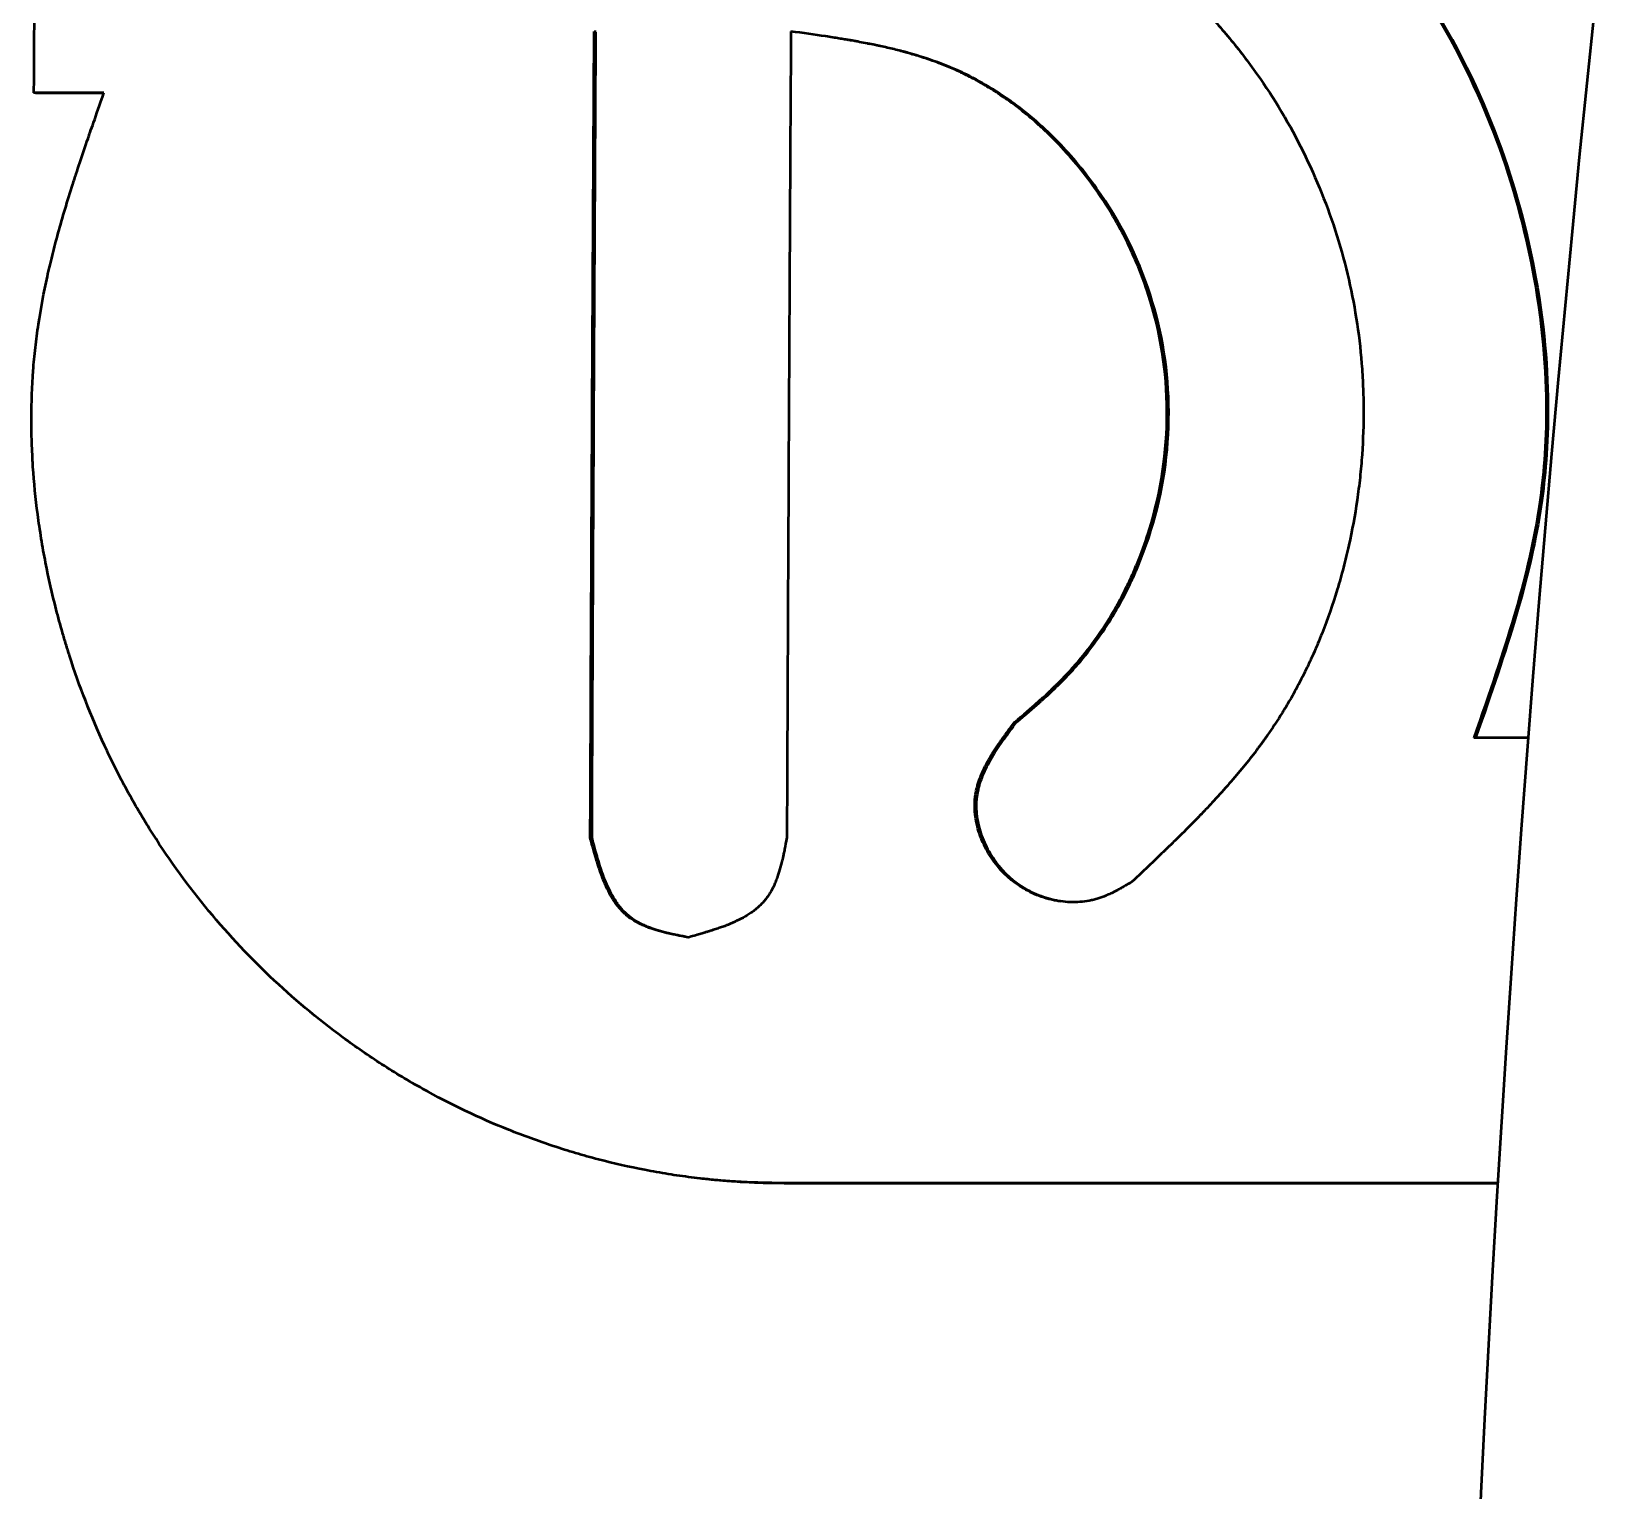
# Model space of a CAD drawing. Header units: millimetres. Extents: x 1510 to 10524, y 7125 to 13164.
# Drawn here: x 7915.718 to 7917.252, y 12630.881 to 12632.306 of the extents above; entities that cross this region are included whole.
import ezdxf

# ---------------------------------------------------------------- set-up
doc = ezdxf.new("R2010")
doc.units = ezdxf.units.MM
doc.header["$LTSCALE"] = 4
doc.layers.add('Visible (ISO)', color=7, linetype='Continuous', lineweight=50)

msp = doc.modelspace()

# ---------------------------------------------------------------- linework, layer by layer
at = {"layer": 'Visible (ISO)'}
for p, q in [((7916.2699, 12632.3054), (7916.2682, 12632.3057)), ((7916.5355, 12632.2938), (7916.5373, 12632.2935)), ((7915.7228, 12632.2454), (7915.721, 12632.2457)), ((7916.6805, 12631.6308), (7916.6788, 12631.631)), ((7916.2661, 12631.5182), (7916.2644, 12631.5184)), ((7916.3737, 12631.1853), (7916.372, 12631.1855))]:
    msp.add_line(p, q, dxfattribs=at)
msp.add_arc((7942.8048, 12629.6437), 25.7, 159.16048, 200.83952, dxfattribs=at)
for centre, major_axis, ratio, start_param, end_param in [((7913.2716, 12591.0388), (-28.8939, -30.9615), 0.941094, 3.861395, 3.863063), ((7913.2702, 12590.997), (-28.7885, -31.1048), 0.941038, 3.857288, 3.858912), ((7914.9274, 12587.8646), (29.2376, 33.8202), 0.949306, 0.686765, 0.687991)]:
    msp.add_ellipse(centre, major_axis=major_axis, ratio=ratio, start_param=start_param, end_param=end_param, dxfattribs=at)
for points, knots in [([(7915.721, 12632.2457), (7915.7214, 12632.3182), (7915.7218, 12632.3907), (7915.7227, 12632.5356), (7915.7231, 12632.6081), (7915.7236, 12632.6805)], [-0.43506, -0.43506, -0.43506, -0.43506, -0.21753, -0.21753, 0, 0, 0, 0]), ([(7916.4627, 12632.6805), (7916.5034, 12632.6799), (7916.5844, 12632.6784), (7916.7708, 12632.618), (7916.8383, 12632.5791), (7916.9661, 12632.4871), (7917.0324, 12632.4162), (7917.1441, 12632.237), (7917.1725, 12632.1407), (7917.2057, 12631.9585), (7917.1971, 12631.8788), (7917.18, 12631.7697), (7917.1589, 12631.7054), (7917.1274, 12631.6159)], [-0.8223723, -0.8223723, -0.8223723, -0.8223723, -0.7441439, -0.7441439, -0.6790493, -0.6790493, -0.57817, -0.57817, -0.4576185, -0.4576185, -0.2848282, -0.2848282, 0, 0, 0, 0]), ([(7916.6241, 12632.6625), (7916.6442, 12632.658), (7916.6655, 12632.6523), (7916.7725, 12632.6176), (7916.84, 12632.5787), (7916.9678, 12632.4868), (7917.0341, 12632.4158), (7917.1458, 12632.2367), (7917.1742, 12632.1404), (7917.2074, 12631.9582), (7917.1988, 12631.8785), (7917.1817, 12631.7695), (7917.1606, 12631.7053), (7917.1292, 12631.6159)], [-0.7612286, -0.7612286, -0.7612286, -0.7612286, -0.7440631, -0.7440631, -0.6789711, -0.6789711, -0.578099, -0.578099, -0.4575603, -0.4575603, -0.2847918, -0.2847918, -0.0002814, -0.0002814, -0.0002814, -0.0002814]), ([(7916.4616, 12632.5006), (7916.47, 12632.5), (7916.4794, 12632.4992), (7916.4872, 12632.4986), (7916.4909, 12632.4983), (7916.4942, 12632.4981), (7916.4972, 12632.4978), (7916.4987, 12632.4977), (7916.5001, 12632.4976), (7916.5014, 12632.4975), (7916.5021, 12632.4974), (7916.5027, 12632.4973), (7916.5033, 12632.4973), (7916.5038, 12632.4972), (7916.5043, 12632.4972), (7916.5047, 12632.4972), (7916.5061, 12632.497), (7916.509, 12632.4968), (7916.511, 12632.4966), (7916.5116, 12632.4965), (7916.5121, 12632.4965), (7916.5126, 12632.4964), (7916.5182, 12632.4959), (7916.5233, 12632.4954), (7916.5281, 12632.4948), (7916.5296, 12632.4947), (7916.5311, 12632.4945), (7916.5325, 12632.4944), (7916.5346, 12632.4941), (7916.5367, 12632.4939), (7916.5386, 12632.4936), (7916.5394, 12632.4935), (7916.5402, 12632.4934), (7916.541, 12632.4933), (7916.5419, 12632.4932), (7916.5428, 12632.4931), (7916.5437, 12632.493), (7916.5441, 12632.4929), (7916.5445, 12632.4929), (7916.5449, 12632.4928), (7916.5453, 12632.4928), (7916.5457, 12632.4927), (7916.5461, 12632.4927), (7916.5465, 12632.4926), (7916.5469, 12632.4926), (7916.5473, 12632.4925), (7916.5477, 12632.4925), (7916.5479, 12632.4924), (7916.5485, 12632.4923), (7916.556, 12632.4913), (7916.5634, 12632.4902), (7916.5707, 12632.4889), (7916.5742, 12632.4883), (7916.5778, 12632.4877), (7916.5812, 12632.487), (7916.5829, 12632.4867), (7916.5846, 12632.4863), (7916.5863, 12632.486), (7916.588, 12632.4857), (7916.5896, 12632.4853), (7916.5914, 12632.485), (7916.5919, 12632.4848), (7916.5924, 12632.4847), (7916.5928, 12632.4846), (7916.5995, 12632.4832), (7916.606, 12632.4816), (7916.6124, 12632.4799), (7916.6128, 12632.4798), (7916.6132, 12632.4797), (7916.6136, 12632.4796), (7916.6168, 12632.4787), (7916.6199, 12632.4779), (7916.6229, 12632.477), (7916.6265, 12632.4759), (7916.6298, 12632.4749), (7916.6335, 12632.4738), (7916.6473, 12632.4694), (7916.6608, 12632.4644), (7916.6742, 12632.4588), (7916.681, 12632.456), (7916.6877, 12632.4531), (7916.6944, 12632.4499), (7916.6977, 12632.4484), (7916.701, 12632.4468), (7916.7043, 12632.4451), (7916.7074, 12632.4436), (7916.7104, 12632.4421), (7916.7134, 12632.4405), (7916.7137, 12632.4404), (7916.714, 12632.4402), (7916.7143, 12632.4401), (7916.7269, 12632.4335), (7916.7394, 12632.4264), (7916.7517, 12632.4187), (7916.758, 12632.4147), (7916.7643, 12632.4106), (7916.7705, 12632.4064), (7916.7767, 12632.4022), (7916.783, 12632.3977), (7916.789, 12632.3933), (7916.8009, 12632.3845), (7916.8123, 12632.3753), (7916.8234, 12632.3657), (7916.829, 12632.3609), (7916.8344, 12632.356), (7916.8397, 12632.351), (7916.8451, 12632.346), (7916.8503, 12632.3409), (7916.8555, 12632.3357), (7916.8659, 12632.3252), (7916.8758, 12632.3144), (7916.8853, 12632.3032), (7916.8948, 12632.292), (7916.9037, 12632.2806), (7916.9124, 12632.2686), (7916.9298, 12632.2446), (7916.945, 12632.2195), (7916.9582, 12632.1933), (7916.9715, 12632.1671), (7916.9828, 12632.1396), (7916.992, 12632.1114), (7917.0011, 12632.0831), (7917.008, 12632.0545), (7917.0126, 12632.0254), (7917.015, 12632.0108), (7917.0167, 12631.9962), (7917.0179, 12631.9814), (7917.0185, 12631.9741), (7917.0189, 12631.9667), (7917.0192, 12631.9592), (7917.0195, 12631.9518), (7917.0197, 12631.9443), (7917.0197, 12631.9368), (7917.0198, 12631.922), (7917.0193, 12631.9071), (7917.0183, 12631.8924), (7917.0177, 12631.885), (7917.0171, 12631.8776), (7917.0163, 12631.8702), (7917.0155, 12631.8628), (7917.0145, 12631.8555), (7917.0135, 12631.848), (7917.0113, 12631.8332), (7917.0086, 12631.8185), (7917.0054, 12631.8039), (7917.0038, 12631.7967), (7917.002, 12631.7895), (7917.0001, 12631.7823), (7916.9992, 12631.7786), (7916.9982, 12631.775), (7916.9972, 12631.7714), (7916.9962, 12631.7678), (7916.9952, 12631.7644), (7916.994, 12631.7607), (7916.9896, 12631.7462), (7916.9847, 12631.732), (7916.9792, 12631.7182), (7916.9765, 12631.7112), (7916.9736, 12631.7044), (7916.9707, 12631.6978), (7916.9692, 12631.6944), (7916.9676, 12631.6911), (7916.9661, 12631.6878), (7916.9645, 12631.6845), (7916.963, 12631.6813), (7916.9613, 12631.678), (7916.958, 12631.6713), (7916.9545, 12631.6648), (7916.9509, 12631.6583), (7916.9492, 12631.6551), (7916.9473, 12631.652), (7916.9455, 12631.6488), (7916.9436, 12631.6457), (7916.9417, 12631.6425), (7916.9398, 12631.6395), (7916.936, 12631.6333), (7916.932, 12631.6273), (7916.928, 12631.6214), (7916.9259, 12631.6184), (7916.9237, 12631.6153), (7916.9216, 12631.6124), (7916.9205, 12631.6109), (7916.9194, 12631.6094), (7916.9183, 12631.6079), (7916.9177, 12631.6071), (7916.9172, 12631.6064), (7916.9166, 12631.6056), (7916.9163, 12631.6052), (7916.916, 12631.6049), (7916.9157, 12631.6045), (7916.9155, 12631.6041), (7916.9151, 12631.6037), (7916.9149, 12631.6033), (7916.907, 12631.5929), (7916.8982, 12631.5822), (7916.8886, 12631.5712), (7916.8838, 12631.5656), (7916.8787, 12631.56), (7916.8735, 12631.5544), (7916.8709, 12631.5515), (7916.8682, 12631.5487), (7916.8655, 12631.5458), (7916.8641, 12631.5443), (7916.8627, 12631.5429), (7916.8613, 12631.5414), (7916.8606, 12631.5407), (7916.8599, 12631.54), (7916.8592, 12631.5393), (7916.8589, 12631.5389), (7916.8585, 12631.5385), (7916.8581, 12631.5382), (7916.8578, 12631.5378), (7916.8573, 12631.5373), (7916.8571, 12631.5371), (7916.8529, 12631.5328), (7916.848, 12631.5278), (7916.8423, 12631.5221), (7916.8397, 12631.5196), (7916.837, 12631.5169), (7916.8342, 12631.5142), (7916.8328, 12631.5128), (7916.8314, 12631.5114), (7916.83, 12631.51), (7916.8293, 12631.5094), (7916.8285, 12631.5087), (7916.8278, 12631.508), (7916.8275, 12631.5076), (7916.8271, 12631.5072), (7916.8267, 12631.5069), (7916.8264, 12631.5065), (7916.8259, 12631.5061), (7916.8256, 12631.5058), (7916.8177, 12631.4981), (7916.8065, 12631.4875), (7916.7935, 12631.4751)], [0, 0, 0, 0, 0.01347, 0.01347, 0.01347, 0.019733, 0.019733, 0.019733, 0.022982, 0.022982, 0.022982, 0.02467, 0.02467, 0.02467, 0.025976, 0.025976, 0.025976, 0.030107, 0.030107, 0.030107, 0.03125, 0.03125, 0.03125, 0.043153, 0.043153, 0.043153, 0.046875, 0.046875, 0.046875, 0.052436, 0.052436, 0.052436, 0.054688, 0.054688, 0.054688, 0.057348, 0.057348, 0.057348, 0.058594, 0.058594, 0.058594, 0.05989, 0.05989, 0.05989, 0.061186, 0.061186, 0.061186, 0.0625, 0.0625, 0.0625, 0.077611, 0.077611, 0.077611, 0.085088, 0.085088, 0.085088, 0.088862, 0.088862, 0.088862, 0.092682, 0.092682, 0.092682, 0.09375, 0.09375, 0.09375, 0.108459, 0.108459, 0.108459, 0.109375, 0.109375, 0.109375, 0.116628, 0.116628, 0.116628, 0.125, 0.125, 0.125, 0.15657, 0.15657, 0.15657, 0.172438, 0.172438, 0.172438, 0.18035, 0.18035, 0.18035, 0.1875, 0.1875, 0.1875, 0.18823, 0.18823, 0.18823, 0.21875, 0.21875, 0.21875, 0.234375, 0.234375, 0.234375, 0.25, 0.25, 0.25, 0.280946, 0.280946, 0.280946, 0.296521, 0.296521, 0.296521, 0.312228, 0.312228, 0.312228, 0.343715, 0.343715, 0.343715, 0.375, 0.375, 0.375, 0.4375, 0.4375, 0.4375, 0.5, 0.5, 0.5, 0.562501, 0.562501, 0.562501, 0.593889, 0.593889, 0.593889, 0.60953, 0.60953, 0.60953, 0.625, 0.625, 0.625, 0.655827, 0.655827, 0.655827, 0.671423, 0.671423, 0.671423, 0.687233, 0.687233, 0.687233, 0.71875, 0.71875, 0.71875, 0.734375, 0.734375, 0.734375, 0.742262, 0.742262, 0.742262, 0.75, 0.75, 0.75, 0.780764, 0.780764, 0.780764, 0.796218, 0.796218, 0.796218, 0.804023, 0.804023, 0.804023, 0.811906, 0.811906, 0.811906, 0.827808, 0.827808, 0.827808, 0.835685, 0.835685, 0.835685, 0.843428, 0.843428, 0.843428, 0.858964, 0.858964, 0.858964, 0.86692, 0.86692, 0.86692, 0.870944, 0.870944, 0.870944, 0.872988, 0.872988, 0.872988, 0.874006, 0.874006, 0.874006, 0.875, 0.875, 0.875, 0.90625, 0.90625, 0.90625, 0.921875, 0.921875, 0.921875, 0.929688, 0.929688, 0.929688, 0.933594, 0.933594, 0.933594, 0.935547, 0.935547, 0.935547, 0.936523, 0.936523, 0.936523, 0.9375, 0.9375, 0.9375, 0.955084, 0.955084, 0.955084, 0.962947, 0.962947, 0.962947, 0.966753, 0.966753, 0.966753, 0.968632, 0.968632, 0.968632, 0.969567, 0.969567, 0.969567, 0.970499, 0.970499, 0.970499, 1, 1, 1, 1]), ([(7916.2644, 12631.5184), (7916.2649, 12631.6495), (7916.2655, 12631.7806), (7916.2668, 12632.0431), (7916.2675, 12632.1744), (7916.2682, 12632.3057)], [-0.7876426, -0.7876426, -0.7876426, -0.7876426, -0.394148, -0.394148, 0, 0, 0, 0]), ([(7916.2661, 12631.5182), (7916.2666, 12631.6492), (7916.2672, 12631.7802), (7916.2685, 12632.0428), (7916.2692, 12632.1742), (7916.2699, 12632.3054)], [-0.7870104, -0.7870104, -0.7870104, -0.7870104, -0.3937442, -0.3937442, 0, 0, 0, 0]), ([(7916.4604, 12632.3057), (7916.4596, 12632.1744), (7916.4589, 12632.0431), (7916.4576, 12631.7806), (7916.457, 12631.6495), (7916.4564, 12631.5184)], [-0.7876458, -0.7876458, -0.7876458, -0.7876458, -0.3934863, -0.3934863, 0, 0, 0, 0]), ([(7916.6788, 12631.631), (7916.687, 12631.6381), (7916.696, 12631.6458), (7916.7007, 12631.6499), (7916.7008, 12631.65), (7916.7012, 12631.6503), (7916.7014, 12631.6505), (7916.7022, 12631.6512), (7916.7029, 12631.6519), (7916.7036, 12631.6525), (7916.7046, 12631.6534), (7916.7055, 12631.6542), (7916.7065, 12631.6551), (7916.7084, 12631.6568), (7916.7102, 12631.6585), (7916.7119, 12631.6601), (7916.7126, 12631.6607), (7916.7132, 12631.6613), (7916.7138, 12631.6619), (7916.7153, 12631.6633), (7916.7167, 12631.6646), (7916.718, 12631.6659), (7916.7187, 12631.6665), (7916.7193, 12631.6672), (7916.7199, 12631.6678), (7916.7203, 12631.6681), (7916.7206, 12631.6684), (7916.7209, 12631.6687), (7916.7212, 12631.669), (7916.7213, 12631.6691), (7916.7218, 12631.6695), (7916.7221, 12631.6699), (7916.7226, 12631.6704), (7916.723, 12631.6708), (7916.7235, 12631.6713), (7916.7239, 12631.6717), (7916.7243, 12631.6721), (7916.7252, 12631.673), (7916.726, 12631.6738), (7916.7268, 12631.6747), (7916.7285, 12631.6765), (7916.7302, 12631.6782), (7916.7318, 12631.68), (7916.7352, 12631.6836), (7916.7383, 12631.6872), (7916.7413, 12631.6908), (7916.7476, 12631.6982), (7916.7533, 12631.7056), (7916.7591, 12631.7138), (7916.7647, 12631.7217), (7916.7699, 12631.7298), (7916.7749, 12631.7382), (7916.7798, 12631.7465), (7916.7844, 12631.755), (7916.7886, 12631.7638), (7916.7908, 12631.7683), (7916.7929, 12631.7728), (7916.795, 12631.7774), (7916.7969, 12631.7818), (7916.7987, 12631.7862), (7916.8005, 12631.7906), (7916.8041, 12631.7998), (7916.8075, 12631.8093), (7916.8104, 12631.8188), (7916.8221, 12631.8565), (7916.8278, 12631.8951), (7916.8277, 12631.9344), (7916.8276, 12631.9737), (7916.8215, 12632.0119), (7916.8095, 12632.049), (7916.8035, 12632.0675), (7916.7961, 12632.0854), (7916.7874, 12632.1027), (7916.7831, 12632.1114), (7916.7784, 12632.1199), (7916.7734, 12632.1282), (7916.7683, 12632.1365), (7916.7631, 12632.1445), (7916.7573, 12632.1527), (7916.7457, 12632.169), (7916.7332, 12632.184), (7916.7198, 12632.1977), (7916.7164, 12632.2012), (7916.7129, 12632.2047), (7916.7093, 12632.2081), (7916.7058, 12632.2114), (7916.7022, 12632.2147), (7916.6986, 12632.2179), (7916.6949, 12632.2211), (7916.6912, 12632.2242), (7916.6874, 12632.2272), (7916.6837, 12632.2302), (7916.68, 12632.233), (7916.6761, 12632.2359), (7916.6741, 12632.2373), (7916.6721, 12632.2388), (7916.6701, 12632.2402), (7916.6681, 12632.2416), (7916.6661, 12632.2429), (7916.6641, 12632.2443), (7916.6601, 12632.247), (7916.6561, 12632.2495), (7916.6519, 12632.252), (7916.6479, 12632.2544), (7916.6437, 12632.2568), (7916.6396, 12632.259), (7916.6375, 12632.2601), (7916.6354, 12632.2612), (7916.6333, 12632.2623), (7916.6312, 12632.2633), (7916.629, 12632.2644), (7916.627, 12632.2654), (7916.626, 12632.2658), (7916.625, 12632.2663), (7916.624, 12632.2668), (7916.623, 12632.2672), (7916.622, 12632.2677), (7916.621, 12632.2681), (7916.6189, 12632.269), (7916.6169, 12632.2699), (7916.6147, 12632.2708), (7916.6105, 12632.2726), (7916.6061, 12632.2743), (7916.6018, 12632.2759), (7916.5973, 12632.2775), (7916.5928, 12632.2791), (7916.5881, 12632.2806), (7916.5858, 12632.2813), (7916.5834, 12632.2821), (7916.5811, 12632.2828), (7916.5799, 12632.2831), (7916.5787, 12632.2835), (7916.5775, 12632.2838), (7916.5768, 12632.284), (7916.5762, 12632.2842), (7916.5756, 12632.2844), (7916.575, 12632.2845), (7916.5743, 12632.2847), (7916.5738, 12632.2849), (7916.5732, 12632.285), (7916.5728, 12632.2852), (7916.5723, 12632.2853), (7916.5718, 12632.2854), (7916.5713, 12632.2856), (7916.5708, 12632.2857), (7916.5698, 12632.286), (7916.5687, 12632.2863), (7916.5676, 12632.2865), (7916.5656, 12632.2871), (7916.5635, 12632.2876), (7916.5612, 12632.2882), (7916.5569, 12632.2892), (7916.5522, 12632.2903), (7916.5477, 12632.2913), (7916.5431, 12632.2923), (7916.5382, 12632.2933), (7916.5332, 12632.2943), (7916.5307, 12632.2948), (7916.5282, 12632.2952), (7916.5256, 12632.2957), (7916.5243, 12632.2959), (7916.5231, 12632.2962), (7916.5217, 12632.2964), (7916.5208, 12632.2966), (7916.5198, 12632.2968), (7916.5188, 12632.2969), (7916.5185, 12632.297), (7916.518, 12632.2971), (7916.5178, 12632.2971), (7916.5172, 12632.2972), (7916.517, 12632.2972), (7916.5166, 12632.2973), (7916.5162, 12632.2974), (7916.5158, 12632.2974), (7916.5154, 12632.2975), (7916.5146, 12632.2976), (7916.5138, 12632.2978), (7916.5128, 12632.2979), (7916.5112, 12632.2982), (7916.5093, 12632.2985), (7916.5072, 12632.2988), (7916.5036, 12632.2994), (7916.4992, 12632.3001), (7916.4941, 12632.3009), (7916.4844, 12632.3023), (7916.4721, 12632.3041), (7916.4604, 12632.3057)], [0, 0, 0, 0, 0.026756, 0.026756, 0.026756, 0.02768, 0.02768, 0.02768, 0.030612, 0.030612, 0.030612, 0.034833, 0.034833, 0.034833, 0.043551, 0.043551, 0.043551, 0.046875, 0.046875, 0.046875, 0.054688, 0.054688, 0.054688, 0.058594, 0.058594, 0.058594, 0.060547, 0.060547, 0.060547, 0.0625, 0.0625, 0.0625, 0.064251, 0.064251, 0.064251, 0.066023, 0.066023, 0.066023, 0.069627, 0.069627, 0.069627, 0.077069, 0.077069, 0.077069, 0.092737, 0.092737, 0.092737, 0.125, 0.125, 0.125, 0.15635, 0.15635, 0.15635, 0.1875, 0.1875, 0.1875, 0.203598, 0.203598, 0.203598, 0.21875, 0.21875, 0.21875, 0.25, 0.25, 0.25, 0.375, 0.375, 0.375, 0.5, 0.5, 0.5, 0.5625, 0.5625, 0.5625, 0.59375, 0.59375, 0.59375, 0.625, 0.625, 0.625, 0.686919, 0.686919, 0.686919, 0.702756, 0.702756, 0.702756, 0.718635, 0.718635, 0.718635, 0.734375, 0.734375, 0.734375, 0.75, 0.75, 0.75, 0.7577, 0.7577, 0.7577, 0.765525, 0.765525, 0.765525, 0.78125, 0.78125, 0.78125, 0.796875, 0.796875, 0.796875, 0.804688, 0.804688, 0.804688, 0.8125, 0.8125, 0.8125, 0.816589, 0.816589, 0.816589, 0.820577, 0.820577, 0.820577, 0.828358, 0.828358, 0.828358, 0.84375, 0.84375, 0.84375, 0.859375, 0.859375, 0.859375, 0.867188, 0.867188, 0.867188, 0.871094, 0.871094, 0.871094, 0.873047, 0.873047, 0.873047, 0.875, 0.875, 0.875, 0.877301, 0.877301, 0.877301, 0.879486, 0.879486, 0.879486, 0.88361, 0.88361, 0.88361, 0.891288, 0.891288, 0.891288, 0.90625, 0.90625, 0.90625, 0.921875, 0.921875, 0.921875, 0.929688, 0.929688, 0.929688, 0.933594, 0.933594, 0.933594, 0.936523, 0.936523, 0.936523, 0.9375, 0.9375, 0.9375, 0.940617, 0.940617, 0.940617, 0.943411, 0.943411, 0.943411, 0.948383, 0.948383, 0.948383, 0.956941, 0.956941, 0.956941, 0.971654, 0.971654, 0.971654, 1, 1, 1, 1]), ([(7916.6805, 12631.6308), (7916.69, 12631.6389), (7916.6973, 12631.6451), (7916.7024, 12631.6496), (7916.7025, 12631.6498), (7916.7029, 12631.6501), (7916.7031, 12631.6503), (7916.7039, 12631.6509), (7916.7046, 12631.6516), (7916.7053, 12631.6522), (7916.7063, 12631.6531), (7916.7072, 12631.654), (7916.7082, 12631.6548), (7916.71, 12631.6565), (7916.7119, 12631.6582), (7916.7136, 12631.6598), (7916.7171, 12631.6631), (7916.7204, 12631.6663), (7916.7235, 12631.6693), (7916.7239, 12631.6697), (7916.7243, 12631.6701), (7916.7248, 12631.6706), (7916.7252, 12631.671), (7916.7256, 12631.6714), (7916.726, 12631.6718), (7916.7269, 12631.6727), (7916.7277, 12631.6736), (7916.7285, 12631.6744), (7916.7302, 12631.6762), (7916.7319, 12631.6779), (7916.7335, 12631.6797), (7916.7368, 12631.6832), (7916.74, 12631.6868), (7916.7431, 12631.6905), (7916.7493, 12631.6979), (7916.7552, 12631.7056), (7916.7608, 12631.7135), (7916.7664, 12631.7214), (7916.7716, 12631.7295), (7916.7766, 12631.7379), (7916.7815, 12631.7463), (7916.7862, 12631.7549), (7916.7905, 12631.7638), (7916.7927, 12631.7683), (7916.7947, 12631.7727), (7916.7967, 12631.7771), (7916.7987, 12631.7816), (7916.8005, 12631.7861), (7916.8023, 12631.7907), (7916.8059, 12631.7998), (7916.8092, 12631.8091), (7916.8121, 12631.8185), (7916.8238, 12631.8563), (7916.8295, 12631.8947), (7916.8294, 12631.9341), (7916.8293, 12631.9735), (7916.8233, 12632.0115), (7916.8112, 12632.0487), (7916.7992, 12632.0858), (7916.7818, 12632.1203), (7916.759, 12632.1524), (7916.7476, 12632.1685), (7916.7351, 12632.1835), (7916.7215, 12632.1974), (7916.7181, 12632.2009), (7916.7146, 12632.2044), (7916.711, 12632.2078), (7916.7075, 12632.2111), (7916.7039, 12632.2144), (7916.7003, 12632.2176), (7916.693, 12632.2239), (7916.6855, 12632.2299), (7916.6778, 12632.2356), (7916.6758, 12632.237), (7916.6738, 12632.2385), (7916.6718, 12632.2398), (7916.6698, 12632.2412), (7916.6678, 12632.2426), (7916.6658, 12632.2439), (7916.6618, 12632.2466), (7916.6577, 12632.2492), (7916.6536, 12632.2516), (7916.6455, 12632.2565), (7916.6372, 12632.261), (7916.6287, 12632.265), (7916.6277, 12632.2655), (7916.6267, 12632.266), (7916.6257, 12632.2664), (7916.6247, 12632.2669), (7916.6237, 12632.2673), (7916.6227, 12632.2678), (7916.6206, 12632.2687), (7916.6185, 12632.2696), (7916.6164, 12632.2705), (7916.6122, 12632.2722), (7916.6079, 12632.2739), (7916.6035, 12632.2756), (7916.5946, 12632.2788), (7916.5853, 12632.2818), (7916.5755, 12632.2845), (7916.5749, 12632.2847), (7916.5745, 12632.2848), (7916.574, 12632.285), (7916.5735, 12632.2851), (7916.573, 12632.2852), (7916.5725, 12632.2854), (7916.5714, 12632.2857), (7916.5704, 12632.2859), (7916.5693, 12632.2862), (7916.5672, 12632.2868), (7916.5651, 12632.2873), (7916.5629, 12632.2878), (7916.5586, 12632.2889), (7916.5541, 12632.2899), (7916.5494, 12632.291), (7916.5455, 12632.2918), (7916.5414, 12632.2927), (7916.5373, 12632.2935)], [0, 0, 0, 0, 0.03125, 0.03125, 0.03125, 0.0322266, 0.0322266, 0.0322266, 0.0351562, 0.0351562, 0.0351562, 0.0390625, 0.0390625, 0.0390625, 0.046875, 0.046875, 0.046875, 0.0625, 0.0625, 0.0625, 0.0644531, 0.0644531, 0.0644531, 0.0664062, 0.0664062, 0.0664062, 0.0703125, 0.0703125, 0.0703125, 0.078125, 0.078125, 0.078125, 0.09375, 0.09375, 0.09375, 0.125, 0.125, 0.125, 0.15625, 0.15625, 0.15625, 0.1875, 0.1875, 0.1875, 0.203125, 0.203125, 0.203125, 0.21875, 0.21875, 0.21875, 0.25, 0.25, 0.25, 0.375, 0.375, 0.375, 0.5, 0.5, 0.5, 0.625, 0.625, 0.625, 0.6875, 0.6875, 0.6875, 0.703125, 0.703125, 0.703125, 0.71875, 0.71875, 0.71875, 0.75, 0.75, 0.75, 0.7578125, 0.7578125, 0.7578125, 0.765625, 0.765625, 0.765625, 0.78125, 0.78125, 0.78125, 0.8125, 0.8125, 0.8125, 0.8164062, 0.8164062, 0.8164062, 0.8203125, 0.8203125, 0.8203125, 0.828125, 0.828125, 0.828125, 0.84375, 0.84375, 0.84375, 0.875, 0.875, 0.875, 0.8769531, 0.8769531, 0.8769531, 0.8789062, 0.8789062, 0.8789062, 0.8828125, 0.8828125, 0.8828125, 0.890625, 0.890625, 0.890625, 0.90625, 0.90625, 0.90625, 0.9194413, 0.9194413, 0.9194413, 0.9194413]), ([(7916.4552, 12631.1809), (7916.445, 12631.1811), (7916.4374, 12631.1812), (7916.432, 12631.1813), (7916.4316, 12631.1814), (7916.4307, 12631.1814), (7916.4289, 12631.1814), (7916.4272, 12631.1815), (7916.4243, 12631.1816), (7916.4224, 12631.1817), (7916.4166, 12631.1819), (7916.4129, 12631.1821), (7916.4016, 12631.1828), (7916.3939, 12631.1833), (7916.3786, 12631.1848), (7916.3709, 12631.1856), (7916.3593, 12631.1871), (7916.3556, 12631.1876), (7916.348, 12631.1886), (7916.3443, 12631.1892), (7916.3329, 12631.191), (7916.3253, 12631.1924), (7916.3026, 12631.1968), (7916.2875, 12631.2002), (7916.2685, 12631.2051), (7916.2649, 12631.2061), (7916.2575, 12631.2082), (7916.2538, 12631.2092), (7916.2427, 12631.2125), (7916.2354, 12631.2148), (7916.2135, 12631.222), (7916.199, 12631.2273), (7916.1561, 12631.2445), (7916.1281, 12631.2579), (7916.0938, 12631.277), (7916.0872, 12631.2808), (7916.0739, 12631.2887), (7916.0674, 12631.2928), (7916.0479, 12631.3053), (7916.0352, 12631.3141), (7915.9979, 12631.3415), (7915.9741, 12631.3614), (7915.9063, 12631.4259), (7915.8671, 12631.4739), (7915.8298, 12631.5336), (7915.8259, 12631.5401), (7915.8181, 12631.5534), (7915.8143, 12631.5602), (7915.8033, 12631.5806), (7915.7964, 12631.5944), (7915.7768, 12631.6367), (7915.7654, 12631.6659), (7915.7545, 12631.6999), (7915.7534, 12631.7036), (7915.7511, 12631.711), (7915.75, 12631.7148), (7915.7467, 12631.7261), (7915.7446, 12631.7336), (7915.7388, 12631.7564), (7915.7353, 12631.7717), (7915.7316, 12631.791), (7915.7308, 12631.795), (7915.7294, 12631.8028), (7915.7288, 12631.8067), (7915.7269, 12631.8185), (7915.7257, 12631.8263), (7915.7226, 12631.8496), (7915.7211, 12631.8651), (7915.7199, 12631.8825), (7915.7198, 12631.8845), (7915.7196, 12631.8885), (7915.7195, 12631.8905), (7915.7192, 12631.8965), (7915.719, 12631.9004), (7915.7186, 12631.9123), (7915.7185, 12631.9201), (7915.7185, 12631.9436), (7915.7191, 12631.959), (7915.7205, 12631.9781), (7915.7208, 12631.9818), (7915.7215, 12631.9893), (7915.7219, 12631.9931), (7915.7232, 12632.0044), (7915.7242, 12632.012), (7915.7277, 12632.0351), (7915.7306, 12632.0506), (7915.7342, 12632.0669), (7915.7343, 12632.0673), (7915.7345, 12632.0681), (7915.7347, 12632.0693), (7915.735, 12632.0706), (7915.7356, 12632.0732), (7915.736, 12632.0749), (7915.7372, 12632.08), (7915.7381, 12632.0835), (7915.7407, 12632.0942), (7915.7427, 12632.1015), (7915.7489, 12632.124), (7915.7536, 12632.1399), (7915.759, 12632.1568), (7915.7591, 12632.157), (7915.7592, 12632.1574), (7915.7594, 12632.158), (7915.7599, 12632.1594), (7915.7603, 12632.1607), (7915.7611, 12632.1632), (7915.7616, 12632.1649), (7915.7633, 12632.1701), (7915.7645, 12632.1737), (7915.7682, 12632.1849), (7915.7709, 12632.1928), (7915.7739, 12632.2013), (7915.7738, 12632.2013), (7915.7739, 12632.2014), (7915.7739, 12632.2016), (7915.7741, 12632.2019), (7915.7742, 12632.2022), (7915.7744, 12632.2029), (7915.7746, 12632.2034), (7915.7751, 12632.2049), (7915.7755, 12632.2061), (7915.7769, 12632.21), (7915.778, 12632.2132), (7915.7819, 12632.2243), (7915.7852, 12632.2339), (7915.7894, 12632.2457)], [0, 0, 0, 0, 0.015625, 0.015625, 0.0161133, 0.0161133, 0.0175781, 0.0195312, 0.0195312, 0.0234375, 0.0234375, 0.03125, 0.03125, 0.046875, 0.046875, 0.0625, 0.0625, 0.0703125, 0.0703125, 0.078125, 0.078125, 0.09375, 0.09375, 0.125, 0.125, 0.1328125, 0.1328125, 0.140625, 0.140625, 0.15625, 0.15625, 0.1875, 0.1875, 0.25, 0.25, 0.265625, 0.265625, 0.28125, 0.28125, 0.3125, 0.3125, 0.375, 0.375, 0.5, 0.5, 0.515625, 0.515625, 0.53125, 0.53125, 0.5625, 0.5625, 0.625, 0.625, 0.6328125, 0.6328125, 0.640625, 0.640625, 0.65625, 0.65625, 0.6875, 0.6875, 0.6953125, 0.6953125, 0.703125, 0.703125, 0.71875, 0.71875, 0.75, 0.75, 0.7539062, 0.7539062, 0.7578125, 0.7578125, 0.765625, 0.765625, 0.78125, 0.78125, 0.8125, 0.8125, 0.8203125, 0.8203125, 0.828125, 0.828125, 0.84375, 0.84375, 0.875, 0.875, 0.8759766, 0.8759766, 0.8769531, 0.8789062, 0.8789062, 0.8828125, 0.8828125, 0.890625, 0.890625, 0.90625, 0.90625, 0.9375, 0.9375, 0.9379883, 0.9379883, 0.9384766, 0.9394531, 0.9414062, 0.9414062, 0.9453125, 0.9453125, 0.953125, 0.953125, 0.96875, 0.96875, 0.9689941, 0.9689941, 0.9692383, 0.9697266, 0.9707031, 0.9707031, 0.9726562, 0.9726562, 0.9765625, 0.9765625, 0.984375, 0.984375, 1, 1, 1, 1]), ([(7916.7935, 12631.4751), (7916.7899, 12631.4731), (7916.7868, 12631.4713), (7916.7841, 12631.4697), (7916.7828, 12631.469), (7916.7815, 12631.4683), (7916.7804, 12631.4677), (7916.7798, 12631.4674), (7916.7793, 12631.4671), (7916.7788, 12631.4668), (7916.7783, 12631.4665), (7916.7781, 12631.4664), (7916.7773, 12631.466), (7916.7771, 12631.4659), (7916.7765, 12631.4657), (7916.7762, 12631.4655), (7916.7758, 12631.4653), (7916.7754, 12631.4651), (7916.7751, 12631.4649), (7916.7742, 12631.4645), (7916.7735, 12631.4641), (7916.7729, 12631.4639), (7916.7713, 12631.4631), (7916.7702, 12631.4626), (7916.7686, 12631.4619), (7916.7672, 12631.4613), (7916.7658, 12631.4608), (7916.7644, 12631.4603), (7916.7631, 12631.4598), (7916.7619, 12631.4594), (7916.7605, 12631.459), (7916.7598, 12631.4587), (7916.759, 12631.4585), (7916.7583, 12631.4583), (7916.7576, 12631.4581), (7916.7569, 12631.4579), (7916.7562, 12631.4577), (7916.7547, 12631.4574), (7916.7532, 12631.457), (7916.7518, 12631.4568), (7916.7488, 12631.4562), (7916.7459, 12631.4558), (7916.7427, 12631.4556), (7916.7366, 12631.4551), (7916.7301, 12631.4553), (7916.7238, 12631.4562), (7916.7222, 12631.4564), (7916.7207, 12631.4566), (7916.7192, 12631.4569), (7916.7176, 12631.4572), (7916.7161, 12631.4575), (7916.7145, 12631.4579), (7916.7115, 12631.4586), (7916.7084, 12631.4595), (7916.7053, 12631.4606), (7916.6991, 12631.4627), (7916.6933, 12631.4654), (7916.6878, 12631.4686), (7916.6766, 12631.4752), (7916.6669, 12631.484), (7916.659, 12631.4947), (7916.6551, 12631.5001), (7916.6517, 12631.5056), (7916.649, 12631.5114), (7916.6462, 12631.5172), (7916.644, 12631.5232), (7916.6425, 12631.5294), (7916.64, 12631.5394), (7916.6393, 12631.5491), (7916.6405, 12631.5586), (7916.6408, 12631.561), (7916.6413, 12631.5635), (7916.6418, 12631.5656), (7916.6419, 12631.5663), (7916.6421, 12631.5669), (7916.6422, 12631.5675), (7916.6424, 12631.5682), (7916.6426, 12631.5688), (7916.6428, 12631.5695), (7916.6431, 12631.5708), (7916.6435, 12631.5721), (7916.644, 12631.5735), (7916.6449, 12631.5762), (7916.646, 12631.579), (7916.6472, 12631.5817), (7916.6484, 12631.5845), (7916.6497, 12631.5873), (7916.6513, 12631.5902), (7916.652, 12631.5917), (7916.6528, 12631.5931), (7916.6537, 12631.5946), (7916.6541, 12631.5953), (7916.6545, 12631.5961), (7916.655, 12631.5968), (7916.6554, 12631.5976), (7916.6559, 12631.5985), (7916.6563, 12631.5991), (7916.6565, 12631.5994), (7916.6567, 12631.5997), (7916.6569, 12631.6), (7916.657, 12631.6003), (7916.6572, 12631.6006), (7916.6574, 12631.6009), (7916.6578, 12631.6015), (7916.6582, 12631.6021), (7916.6586, 12631.6028), (7916.6594, 12631.6041), (7916.6603, 12631.6054), (7916.6612, 12631.6067), (7916.6621, 12631.608), (7916.663, 12631.6094), (7916.664, 12631.6108), (7916.6645, 12631.6115), (7916.665, 12631.6122), (7916.6655, 12631.613), (7916.6657, 12631.6133), (7916.666, 12631.6137), (7916.6663, 12631.614), (7916.6665, 12631.6144), (7916.6669, 12631.6149), (7916.667, 12631.6152), (7916.6675, 12631.6158), (7916.6676, 12631.616), (7916.668, 12631.6165), (7916.6684, 12631.617), (7916.6687, 12631.6175), (7916.6692, 12631.6181), (7916.6699, 12631.6191), (7916.6708, 12631.6203), (7916.6718, 12631.6217), (7916.6738, 12631.6244), (7916.6763, 12631.6278), (7916.6788, 12631.631)], [0, 0, 0, 0, 0.03125, 0.03125, 0.03125, 0.046875, 0.046875, 0.046875, 0.054688, 0.054688, 0.054688, 0.0625, 0.0625, 0.0625, 0.065034, 0.065034, 0.065034, 0.067932, 0.067932, 0.067932, 0.075252, 0.075252, 0.075252, 0.09373, 0.09373, 0.09373, 0.109375, 0.109375, 0.109375, 0.125, 0.125, 0.125, 0.132211, 0.132211, 0.132211, 0.139706, 0.139706, 0.139706, 0.155383, 0.155383, 0.155383, 0.187474, 0.187474, 0.187474, 0.25, 0.25, 0.25, 0.265941, 0.265941, 0.265941, 0.281725, 0.281725, 0.281725, 0.312962, 0.312962, 0.312962, 0.375, 0.375, 0.375, 0.5, 0.5, 0.5, 0.562675, 0.562675, 0.562675, 0.625, 0.625, 0.625, 0.725271, 0.725271, 0.725271, 0.75, 0.75, 0.75, 0.758557, 0.758557, 0.758557, 0.766673, 0.766673, 0.766673, 0.78214, 0.78214, 0.78214, 0.8125, 0.8125, 0.8125, 0.84375, 0.84375, 0.84375, 0.859375, 0.859375, 0.859375, 0.867187, 0.867187, 0.867187, 0.875, 0.875, 0.875, 0.879594, 0.879594, 0.879594, 0.883748, 0.883748, 0.883748, 0.891397, 0.891397, 0.891397, 0.90625, 0.90625, 0.90625, 0.921875, 0.921875, 0.921875, 0.929687, 0.929687, 0.929687, 0.933594, 0.933594, 0.933594, 0.9375, 0.9375, 0.9375, 0.948491, 0.948491, 0.948491, 0.957058, 0.957058, 0.957058, 0.971737, 0.971737, 0.971737, 1, 1, 1, 1]), ([(7916.7242, 12631.4561), (7916.7231, 12631.4563), (7916.722, 12631.4564), (7916.7209, 12631.4567), (7916.7193, 12631.4569), (7916.7178, 12631.4573), (7916.7162, 12631.4576), (7916.7132, 12631.4584), (7916.7101, 12631.4593), (7916.707, 12631.4603), (7916.7008, 12631.4625), (7916.695, 12631.4651), (7916.6895, 12631.4684), (7916.6784, 12631.4749), (7916.6687, 12631.4836), (7916.6608, 12631.4945), (7916.6568, 12631.4999), (7916.6534, 12631.5054), (7916.6507, 12631.5112), (7916.6479, 12631.517), (7916.6458, 12631.523), (7916.6442, 12631.5292), (7916.6411, 12631.5416), (7916.6408, 12631.5537), (7916.6435, 12631.5653), (7916.6436, 12631.5661), (7916.6438, 12631.5666), (7916.6439, 12631.5673), (7916.6441, 12631.5679), (7916.6443, 12631.5686), (7916.6445, 12631.5692), (7916.6448, 12631.5705), (7916.6453, 12631.5719), (7916.6457, 12631.5732), (7916.6466, 12631.5759), (7916.6477, 12631.5786), (7916.6489, 12631.5814), (7916.6513, 12631.587), (7916.6543, 12631.5928), (7916.658, 12631.5988), (7916.6583, 12631.5992), (7916.6584, 12631.5994), (7916.6586, 12631.5997), (7916.6588, 12631.6), (7916.659, 12631.6003), (7916.6591, 12631.6007), (7916.6595, 12631.6013), (7916.6599, 12631.6019), (7916.6603, 12631.6025), (7916.6612, 12631.6038), (7916.662, 12631.6051), (7916.6629, 12631.6064), (7916.6647, 12631.6091), (7916.6666, 12631.6119), (7916.6688, 12631.6149), (7916.6693, 12631.6156), (7916.6694, 12631.6158), (7916.6697, 12631.6163), (7916.6701, 12631.6168), (7916.6705, 12631.6173), (7916.6709, 12631.6178), (7916.6717, 12631.6189), (7916.6725, 12631.6201), (7916.6735, 12631.6214), (7916.6755, 12631.6241), (7916.6778, 12631.6272), (7916.6805, 12631.6308)], [0.2543142, 0.2543142, 0.2543142, 0.2543142, 0.265625, 0.265625, 0.265625, 0.28125, 0.28125, 0.28125, 0.3125, 0.3125, 0.3125, 0.375, 0.375, 0.375, 0.5, 0.5, 0.5, 0.5625, 0.5625, 0.5625, 0.625, 0.625, 0.625, 0.75, 0.75, 0.75, 0.7578125, 0.7578125, 0.7578125, 0.765625, 0.765625, 0.765625, 0.78125, 0.78125, 0.78125, 0.8125, 0.8125, 0.8125, 0.875, 0.875, 0.875, 0.8789062, 0.8789062, 0.8789062, 0.8828125, 0.8828125, 0.8828125, 0.890625, 0.890625, 0.890625, 0.90625, 0.90625, 0.90625, 0.9375, 0.9375, 0.9375, 0.9453125, 0.9453125, 0.9453125, 0.953125, 0.953125, 0.953125, 0.96875, 0.96875, 0.96875, 1, 1, 1, 1]), ([(7916.36, 12631.4209), (7916.3557, 12631.4217), (7916.352, 12631.4225), (7916.3488, 12631.4231), (7916.3472, 12631.4235), (7916.3457, 12631.4238), (7916.3444, 12631.4241), (7916.3434, 12631.4243), (7916.3425, 12631.4245), (7916.3417, 12631.4247), (7916.3413, 12631.4248), (7916.3411, 12631.4248), (7916.3402, 12631.425), (7916.3395, 12631.4252), (7916.3389, 12631.4253), (7916.3383, 12631.4255), (7916.3373, 12631.4257), (7916.3365, 12631.4259), (7916.3359, 12631.4261), (7916.3341, 12631.4265), (7916.3329, 12631.4268), (7916.3312, 12631.4273), (7916.3296, 12631.4278), (7916.3282, 12631.4282), (7916.3268, 12631.4286), (7916.3261, 12631.4289), (7916.3254, 12631.4291), (7916.3247, 12631.4293), (7916.3241, 12631.4295), (7916.3235, 12631.4297), (7916.3228, 12631.43), (7916.3225, 12631.4301), (7916.322, 12631.4303), (7916.3216, 12631.4304), (7916.3213, 12631.4305), (7916.3209, 12631.4307), (7916.3205, 12631.4308), (7916.3197, 12631.4311), (7916.319, 12631.4314), (7916.3183, 12631.4317), (7916.3169, 12631.4323), (7916.3156, 12631.4328), (7916.3142, 12631.4335), (7916.3115, 12631.4347), (7916.3092, 12631.436), (7916.3068, 12631.4375), (7916.3056, 12631.4382), (7916.3043, 12631.4391), (7916.3032, 12631.4399), (7916.3021, 12631.4407), (7916.301, 12631.4416), (7916.2999, 12631.4425), (7916.2988, 12631.4434), (7916.2977, 12631.4444), (7916.2967, 12631.4454), (7916.2957, 12631.4464), (7916.2946, 12631.4475), (7916.2938, 12631.4485), (7916.2933, 12631.449), (7916.2929, 12631.4494), (7916.2925, 12631.4499), (7916.2921, 12631.4504), (7916.2917, 12631.4509), (7916.2913, 12631.4515), (7916.2905, 12631.4525), (7916.2897, 12631.4536), (7916.2889, 12631.4547), (7916.2873, 12631.457), (7916.2857, 12631.4595), (7916.2843, 12631.462), (7916.2828, 12631.4647), (7916.2814, 12631.4675), (7916.28, 12631.4705), (7916.2793, 12631.472), (7916.2786, 12631.4735), (7916.278, 12631.4751), (7916.2776, 12631.4759), (7916.2773, 12631.4767), (7916.277, 12631.4775), (7916.2767, 12631.4783), (7916.2763, 12631.4793), (7916.276, 12631.48), (7916.2759, 12631.4804), (7916.2758, 12631.4806), (7916.2756, 12631.481), (7916.2755, 12631.4813), (7916.2754, 12631.4816), (7916.2753, 12631.482), (7916.275, 12631.4827), (7916.2748, 12631.4834), (7916.2745, 12631.4841), (7916.274, 12631.4856), (7916.2735, 12631.4872), (7916.273, 12631.4887), (7916.2724, 12631.4902), (7916.2719, 12631.4918), (7916.2714, 12631.4935), (7916.2711, 12631.4944), (7916.2709, 12631.4952), (7916.2706, 12631.4961), (7916.2705, 12631.4965), (7916.2703, 12631.497), (7916.2702, 12631.4974), (7916.2701, 12631.4979), (7916.2699, 12631.4985), (7916.2698, 12631.4987), (7916.2697, 12631.4991), (7916.2697, 12631.4992), (7916.2696, 12631.4996), (7916.2694, 12631.5003), (7916.2691, 12631.5012), (7916.2688, 12631.5023), (7916.2684, 12631.5035), (7916.268, 12631.505), (7916.2675, 12631.5068), (7916.2666, 12631.5101), (7916.2654, 12631.5143), (7916.2644, 12631.5184)], [0, 0, 0, 0, 0.0625, 0.0625, 0.0625, 0.09375, 0.09375, 0.09375, 0.117187, 0.117187, 0.117187, 0.127431, 0.127431, 0.127431, 0.135768, 0.135768, 0.135768, 0.150313, 0.150313, 0.150313, 0.187356, 0.187356, 0.187356, 0.21875, 0.21875, 0.21875, 0.234375, 0.234375, 0.234375, 0.25, 0.25, 0.25, 0.256781, 0.256781, 0.256781, 0.264007, 0.264007, 0.264007, 0.279665, 0.279665, 0.279665, 0.312457, 0.312457, 0.312457, 0.375, 0.375, 0.375, 0.405806, 0.405806, 0.405806, 0.4375, 0.4375, 0.4375, 0.46875, 0.46875, 0.46875, 0.5, 0.5, 0.5, 0.517207, 0.517207, 0.517207, 0.533471, 0.533471, 0.533471, 0.564383, 0.564383, 0.564383, 0.625, 0.625, 0.625, 0.6875, 0.6875, 0.6875, 0.71875, 0.71875, 0.71875, 0.734375, 0.734375, 0.734375, 0.75, 0.75, 0.75, 0.759192, 0.759192, 0.759192, 0.7675, 0.7675, 0.7675, 0.782795, 0.782795, 0.782795, 0.8125, 0.8125, 0.8125, 0.84375, 0.84375, 0.84375, 0.859375, 0.859375, 0.859375, 0.867187, 0.867187, 0.867187, 0.875, 0.875, 0.875, 0.886976, 0.886976, 0.886976, 0.914108, 0.914108, 0.914108, 0.943469, 0.943469, 0.943469, 1, 1, 1, 1]), ([(7916.3602, 12631.421), (7916.3524, 12631.4225), (7916.3466, 12631.4237), (7916.3426, 12631.4246), (7916.3423, 12631.4247), (7916.3417, 12631.4248), (7916.3413, 12631.4249), (7916.3409, 12631.425), (7916.3405, 12631.4251), (7916.34, 12631.4252), (7916.3392, 12631.4254), (7916.3384, 12631.4256), (7916.3376, 12631.4258), (7916.336, 12631.4263), (7916.3344, 12631.4267), (7916.3329, 12631.4271), (7916.3299, 12631.428), (7916.3271, 12631.4288), (7916.3245, 12631.4298), (7916.3242, 12631.4299), (7916.3237, 12631.43), (7916.3234, 12631.4302), (7916.323, 12631.4303), (7916.3226, 12631.4304), (7916.3222, 12631.4306), (7916.3215, 12631.4309), (7916.3208, 12631.4312), (7916.3201, 12631.4314), (7916.3186, 12631.432), (7916.3172, 12631.4326), (7916.3159, 12631.4333), (7916.3132, 12631.4345), (7916.3108, 12631.4358), (7916.3085, 12631.4373), (7916.3073, 12631.438), (7916.3061, 12631.4388), (7916.3049, 12631.4396), (7916.3038, 12631.4405), (7916.3027, 12631.4413), (7916.3016, 12631.4423), (7916.2994, 12631.4441), (7916.2974, 12631.4461), (7916.2955, 12631.4483), (7916.295, 12631.4488), (7916.2946, 12631.4492), (7916.2942, 12631.4497), (7916.2938, 12631.4502), (7916.2934, 12631.4507), (7916.293, 12631.4512), (7916.2922, 12631.4523), (7916.2914, 12631.4534), (7916.2906, 12631.4545), (7916.289, 12631.4567), (7916.2875, 12631.4592), (7916.286, 12631.4618), (7916.283, 12631.4671), (7916.2803, 12631.473), (7916.2778, 12631.4797), (7916.2776, 12631.4802), (7916.2775, 12631.4804), (7916.2774, 12631.4807), (7916.2772, 12631.4811), (7916.2771, 12631.4814), (7916.277, 12631.4818), (7916.2767, 12631.4825), (7916.2765, 12631.4832), (7916.2762, 12631.4839), (7916.2757, 12631.4854), (7916.2752, 12631.4869), (7916.2747, 12631.4884), (7916.2736, 12631.4916), (7916.2726, 12631.4949), (7916.2715, 12631.4985), (7916.2713, 12631.4994), (7916.2712, 12631.4996), (7916.271, 12631.5002), (7916.2709, 12631.5008), (7916.2707, 12631.5014), (7916.2705, 12631.5021), (7916.2701, 12631.5034), (7916.2697, 12631.5049), (7916.2693, 12631.5065), (7916.2683, 12631.5098), (7916.2673, 12631.5137), (7916.2661, 12631.5182)], [0.0073705, 0.0073705, 0.0073705, 0.0073705, 0.125, 0.125, 0.125, 0.1328125, 0.1328125, 0.1328125, 0.140625, 0.140625, 0.140625, 0.15625, 0.15625, 0.15625, 0.1875, 0.1875, 0.1875, 0.25, 0.25, 0.25, 0.2578125, 0.2578125, 0.2578125, 0.265625, 0.265625, 0.265625, 0.28125, 0.28125, 0.28125, 0.3125, 0.3125, 0.3125, 0.375, 0.375, 0.375, 0.40625, 0.40625, 0.40625, 0.4375, 0.4375, 0.4375, 0.5, 0.5, 0.5, 0.515625, 0.515625, 0.515625, 0.53125, 0.53125, 0.53125, 0.5625, 0.5625, 0.5625, 0.625, 0.625, 0.625, 0.75, 0.75, 0.75, 0.7578125, 0.7578125, 0.7578125, 0.765625, 0.765625, 0.765625, 0.78125, 0.78125, 0.78125, 0.8125, 0.8125, 0.8125, 0.875, 0.875, 0.875, 0.890625, 0.890625, 0.890625, 0.90625, 0.90625, 0.90625, 0.9375, 0.9375, 0.9375, 1, 1, 1, 1]), ([(7916.4564, 12631.5184), (7916.4556, 12631.5141), (7916.4549, 12631.5103), (7916.4542, 12631.5071), (7916.4539, 12631.5054), (7916.4536, 12631.504), (7916.4533, 12631.5026), (7916.4531, 12631.5019), (7916.453, 12631.5013), (7916.4529, 12631.5007), (7916.4527, 12631.5001), (7916.4527, 12631.4998), (7916.4525, 12631.499), (7916.4524, 12631.4987), (7916.4523, 12631.4981), (7916.4522, 12631.4977), (7916.4521, 12631.4972), (7916.452, 12631.4968), (7916.4519, 12631.4964), (7916.4516, 12631.4954), (7916.4514, 12631.4946), (7916.4513, 12631.4938), (7916.4508, 12631.4921), (7916.4505, 12631.4909), (7916.45, 12631.4891), (7916.4496, 12631.4875), (7916.4491, 12631.4861), (7916.4487, 12631.4847), (7916.4485, 12631.4839), (7916.4482, 12631.4833), (7916.448, 12631.4826), (7916.4478, 12631.4819), (7916.4476, 12631.4814), (7916.4474, 12631.4806), (7916.4472, 12631.4802), (7916.4471, 12631.4798), (7916.4469, 12631.4794), (7916.4468, 12631.479), (7916.4467, 12631.4786), (7916.4465, 12631.4783), (7916.4462, 12631.4775), (7916.4459, 12631.4768), (7916.4457, 12631.4761), (7916.4451, 12631.4746), (7916.4445, 12631.4733), (7916.4439, 12631.4718), (7916.4426, 12631.4691), (7916.4414, 12631.4667), (7916.4399, 12631.4643), (7916.4392, 12631.4631), (7916.4383, 12631.4618), (7916.4375, 12631.4607), (7916.4367, 12631.4595), (7916.4359, 12631.4584), (7916.4349, 12631.4573), (7916.434, 12631.4562), (7916.4331, 12631.4551), (7916.4321, 12631.4541), (7916.4311, 12631.453), (7916.43, 12631.4519), (7916.429, 12631.451), (7916.4285, 12631.4506), (7916.4281, 12631.4502), (7916.4276, 12631.4498), (7916.4271, 12631.4493), (7916.4266, 12631.4489), (7916.4261, 12631.4485), (7916.4251, 12631.4477), (7916.424, 12631.4469), (7916.4228, 12631.446), (7916.4206, 12631.4444), (7916.4181, 12631.4428), (7916.4156, 12631.4414), (7916.413, 12631.4398), (7916.4102, 12631.4384), (7916.4073, 12631.437), (7916.4058, 12631.4363), (7916.4043, 12631.4356), (7916.4027, 12631.4349), (7916.402, 12631.4346), (7916.4012, 12631.4342), (7916.4004, 12631.4339), (7916.3996, 12631.4336), (7916.3986, 12631.4332), (7916.3979, 12631.4329), (7916.3975, 12631.4328), (7916.3973, 12631.4327), (7916.3969, 12631.4325), (7916.3966, 12631.4324), (7916.3963, 12631.4323), (7916.3959, 12631.4321), (7916.3952, 12631.4319), (7916.3945, 12631.4316), (7916.3938, 12631.4313), (7916.3924, 12631.4308), (7916.3908, 12631.4303), (7916.3893, 12631.4298), (7916.3878, 12631.4292), (7916.3862, 12631.4287), (7916.3845, 12631.4282), (7916.3837, 12631.4279), (7916.3829, 12631.4276), (7916.382, 12631.4273), (7916.3816, 12631.4272), (7916.3811, 12631.4271), (7916.3807, 12631.4269), (7916.3803, 12631.4268), (7916.3797, 12631.4266), (7916.3794, 12631.4265), (7916.379, 12631.4264), (7916.3789, 12631.4264), (7916.3786, 12631.4263), (7916.3778, 12631.4261), (7916.3769, 12631.4258), (7916.3757, 12631.4254), (7916.3745, 12631.4251), (7916.373, 12631.4246), (7916.3713, 12631.4241), (7916.368, 12631.4232), (7916.3639, 12631.422), (7916.36, 12631.4209)], [0, 0, 0, 0, 0.0625, 0.0625, 0.0625, 0.09375, 0.09375, 0.09375, 0.109375, 0.109375, 0.109375, 0.125, 0.125, 0.125, 0.130105, 0.130105, 0.130105, 0.13594, 0.13594, 0.13594, 0.150631, 0.150631, 0.150631, 0.187473, 0.187473, 0.187473, 0.21875, 0.21875, 0.21875, 0.234375, 0.234375, 0.234375, 0.25, 0.25, 0.25, 0.256763, 0.256763, 0.256763, 0.26398, 0.26398, 0.26398, 0.279647, 0.279647, 0.279647, 0.312488, 0.312488, 0.312488, 0.375, 0.375, 0.375, 0.405788, 0.405788, 0.405788, 0.4375, 0.4375, 0.4375, 0.46875, 0.46875, 0.46875, 0.5, 0.5, 0.5, 0.51717, 0.51717, 0.51717, 0.533422, 0.533422, 0.533422, 0.564346, 0.564346, 0.564346, 0.625, 0.625, 0.625, 0.6875, 0.6875, 0.6875, 0.71875, 0.71875, 0.71875, 0.734375, 0.734375, 0.734375, 0.75, 0.75, 0.75, 0.759172, 0.759172, 0.759172, 0.76748, 0.76748, 0.76748, 0.782795, 0.782795, 0.782795, 0.8125, 0.8125, 0.8125, 0.84375, 0.84375, 0.84375, 0.859375, 0.859375, 0.859375, 0.867188, 0.867188, 0.867188, 0.875, 0.875, 0.875, 0.886526, 0.886526, 0.886526, 0.913469, 0.913469, 0.913469, 0.943051, 0.943051, 0.943051, 1, 1, 1, 1]), ([(7916.4569, 12631.1807), (7916.4484, 12631.1809), (7916.4388, 12631.181), (7916.4339, 12631.1811), (7916.4335, 12631.1812), (7916.4329, 12631.1812), (7916.4324, 12631.1812), (7916.4319, 12631.1812), (7916.4314, 12631.1812), (7916.4309, 12631.1812), (7916.4299, 12631.1813), (7916.429, 12631.1813), (7916.428, 12631.1813), (7916.426, 12631.1814), (7916.4241, 12631.1815), (7916.4222, 12631.1815), (7916.4185, 12631.1817), (7916.415, 12631.1819), (7916.4119, 12631.1821), (7916.4115, 12631.1821), (7916.4113, 12631.1821), (7916.4108, 12631.1821), (7916.4033, 12631.1826), (7916.3957, 12631.1831), (7916.388, 12631.1838), (7916.3833, 12631.1843), (7916.3785, 12631.1848), (7916.3737, 12631.1853)], [0, 0, 0, 0, 0.01361702, 0.01361702, 0.01361702, 0.01453386, 0.01453386, 0.01453386, 0.01549485, 0.01549485, 0.01549485, 0.01751075, 0.01751075, 0.01751075, 0.02173776, 0.02173776, 0.02173776, 0.03027344, 0.03027344, 0.03027344, 0.03125, 0.03125, 0.03125, 0.04687863, 0.04687863, 0.04687863, 0.0565177, 0.0565177, 0.0565177, 0.0565177])]:
    msp.add_open_spline(points, degree=3, knots=knots, dxfattribs=at)
for points in [[(7917.1508, 12631.1809), (7916.9249, 12631.1809), (7916.6931, 12631.1809), (7916.4552, 12631.1809)], [(7917.1508, 12631.1807), (7916.9255, 12631.1807), (7916.6942, 12631.1807), (7916.4569, 12631.1807)]]:
    msp.add_open_spline(points, degree=3, dxfattribs=at)

doc.saveas('drawing.dxf')
